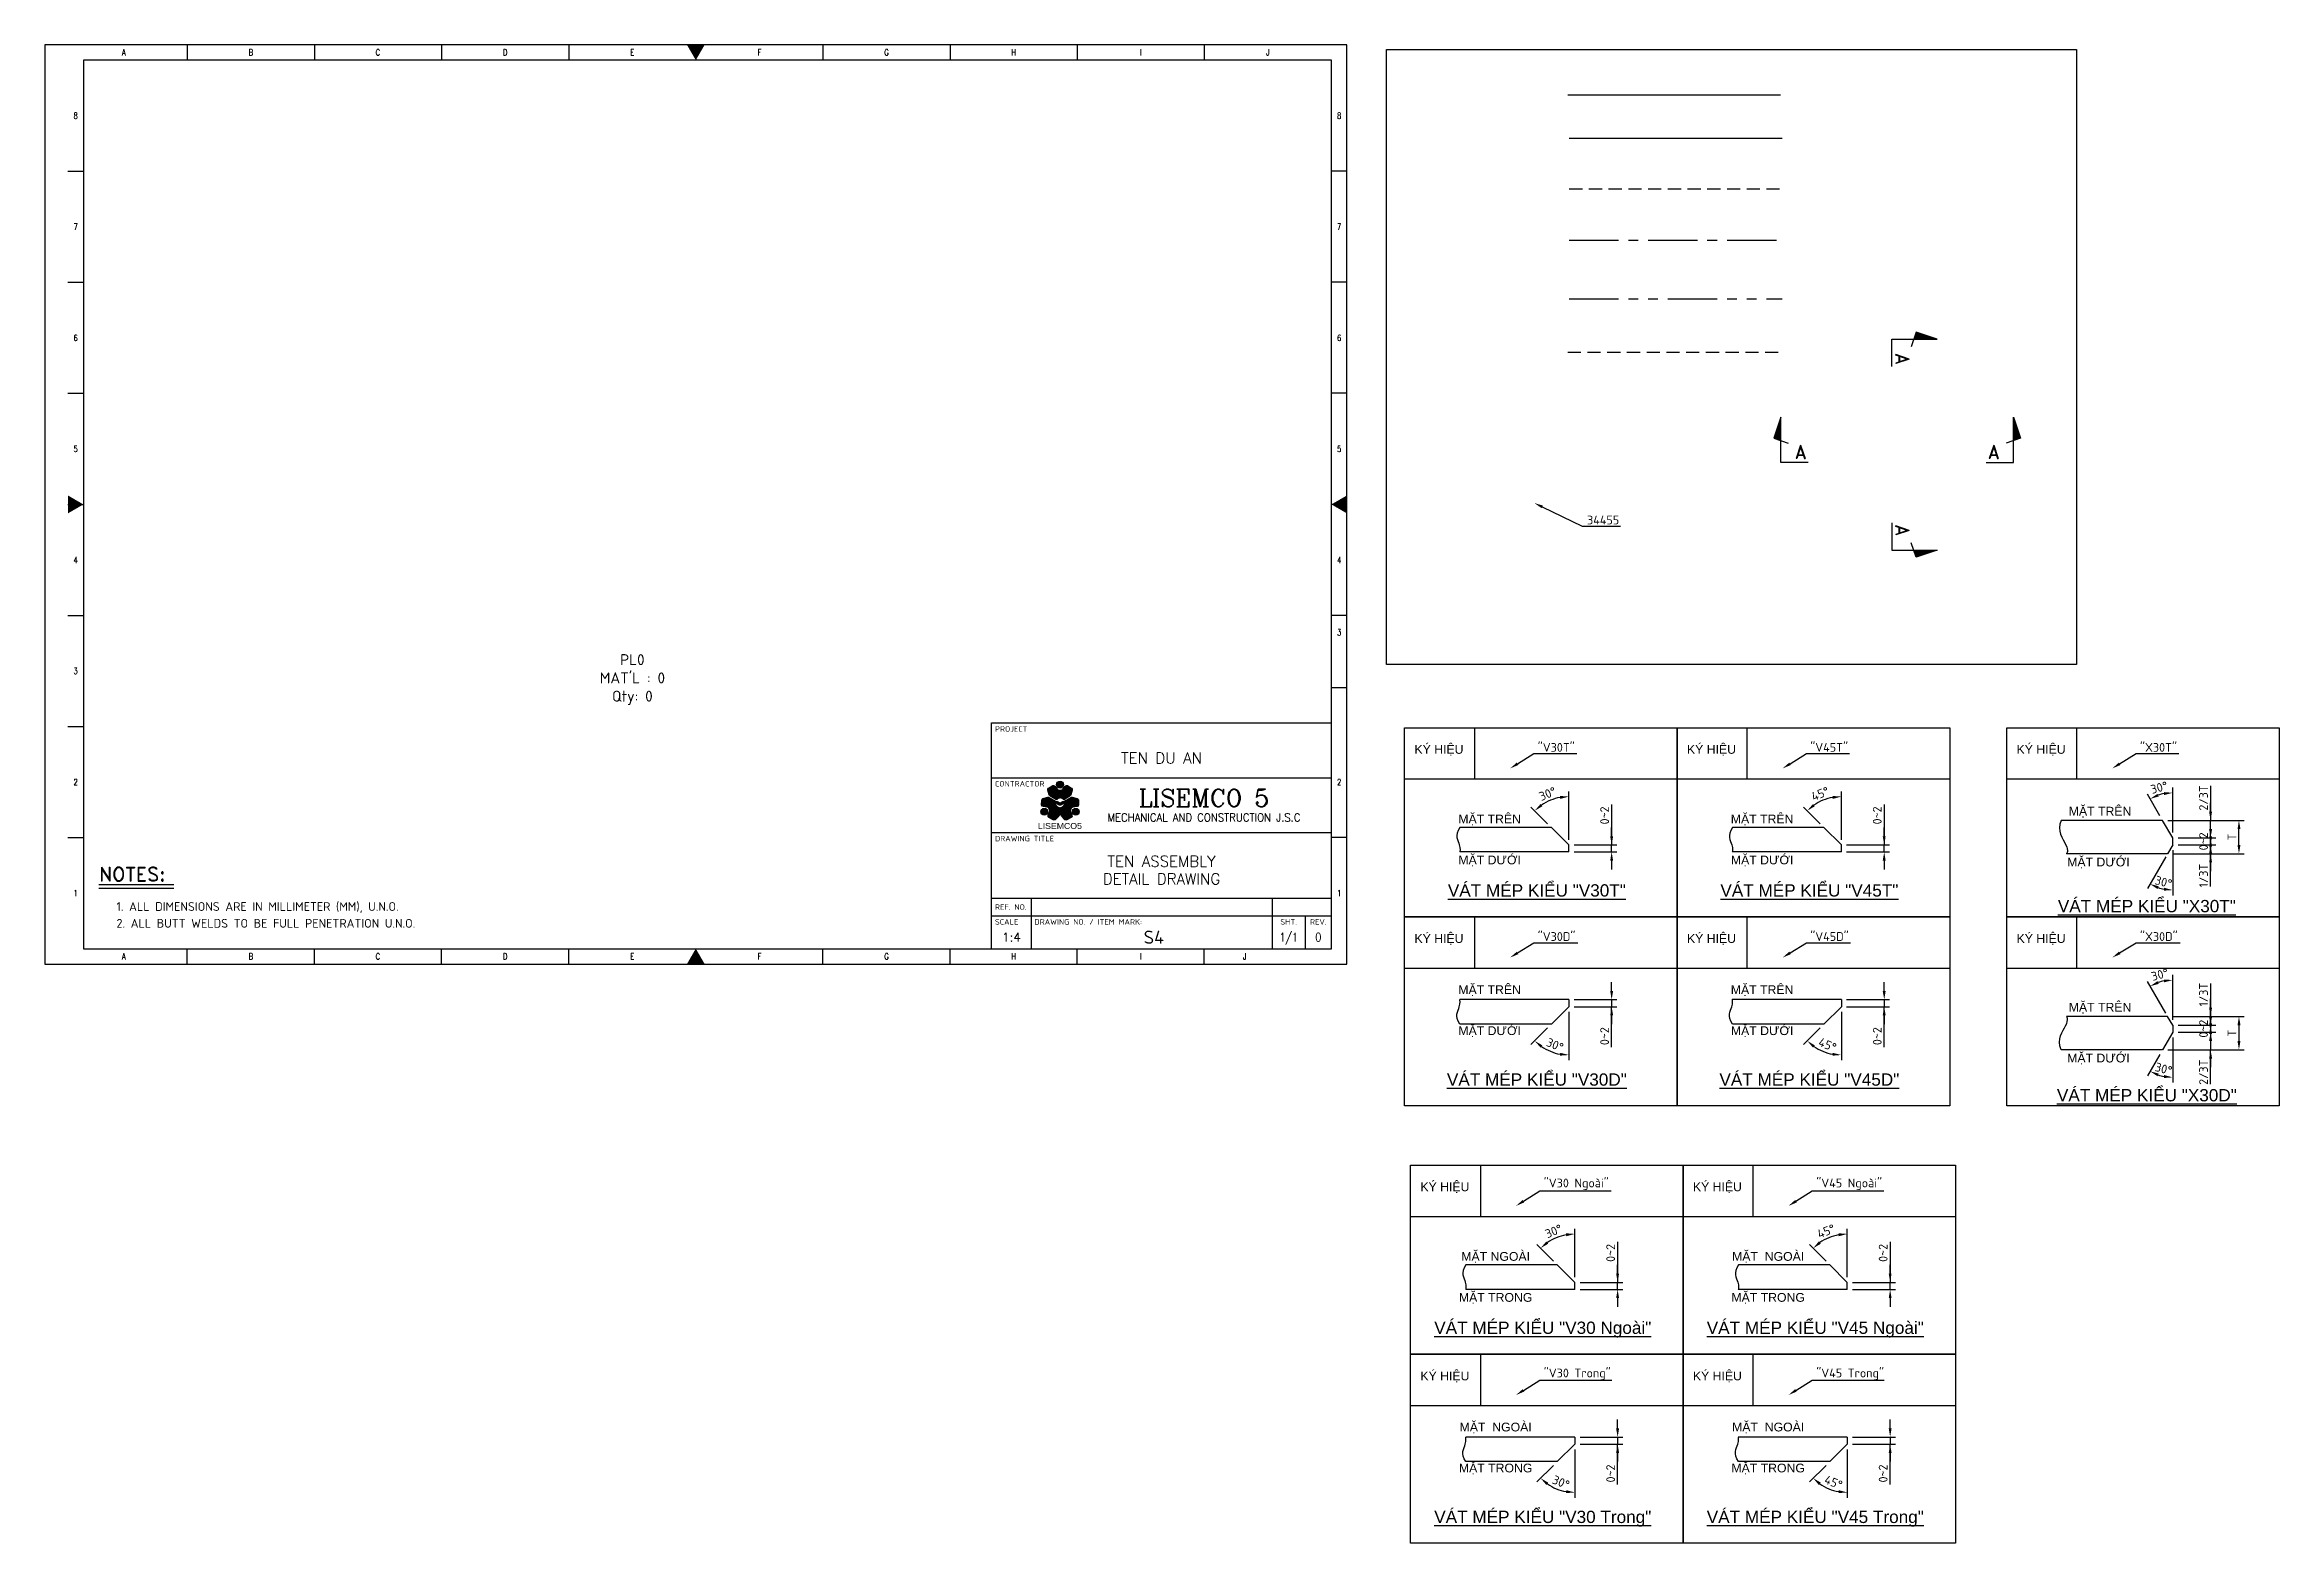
# Model space of a CAD drawing. Header units: millimetres. Extents: x 0 to 2039, y -529 to 839.
import ezdxf
from ezdxf import colors
from ezdxf.entities.mleader import LeaderData, LeaderLine
from ezdxf.enums import TextEntityAlignment as Align
from ezdxf.math import Vec2, Vec3

# ---------------------------------------------------------------- set-up
doc = ezdxf.new("R2010")
doc.units = ezdxf.units.MM
doc.header["$LTSCALE"] = 24
for name, pattern in [('CENTER', [2, 1.25, -0.25, 0.25, -0.25]), ('HIDDEN', [0.375, 0.25, -0.125]), ('PHANTOM', [2.5, 1.25, -0.25, 0.25, -0.25, 0.25, -0.25])]:
    doc.linetypes.add(name, pattern=pattern)
for name, color, linetype in [('1', 1, 'CENTER'), ('2', 2, 'HIDDEN'), ('3', 3, 'Continuous'), ('4', 4, 'Continuous'), ('6', 5, 'PHANTOM'), ('9', 9, 'Continuous'), ('M-Joint', 4, 'HIDDEN')]:
    doc.layers.add(name, color=color, linetype=linetype)
doc.styles.add('Arial Narrow', font='ARIALN.TTF')
doc.styles.add('ISOCP', font='isocpeur.ttf')
doc.styles.add('romanc', font='romanc.shx')
doc.styles.add('romand', font='romand.shx')
doc.styles.add('romans', font='romans.shx', dxfattribs={"width": 0.8})
doc.styles.add('VM', font='arial.ttf')

# ---------------------------------------------------------------- blocks, each defined once
blk = doc.blocks.new('A$C0BBF6388')
at = {"layer": '3'}
blk.add_line((0, 0), (21.38, 0), dxfattribs=at)
at = {"layer": '4'}
blk.add_line((0, -1), (21.38, -1), dxfattribs=at)
at = {"layer": '2', "color": 2, "insert": (5, -5), "char_height": 2.5, "attachment_point": 1, "style": 'ISOCP'}
blk.add_mtext('\\pxsm1.15;1. ALL DIMENSIONS ARE IN MILLIMETER (MM), U.N.O.\\P2. ALL BUTT WELDS TO BE FULL PENETRATION U.N.O.', dxfattribs=at)
at = {"layer": '3', "style": 'romand'}
blk.add_text('NOTES:', height=4, dxfattribs=at).set_placement((0, 3), align=Align.MIDDLE_LEFT)
blk = doc.blocks.new('L5MC Logo')
at = {"layer": '3'}
h = blk.add_hatch(color=5, dxfattribs=at)
h.dxf.hatch_style = 1
h.paths.add_polyline_path([(-13.6, 5), (-33.3, 16.3, 0.198912), (-37.1, 16.8), (-52, 12.8, 0.329462), (-55.7, 8.2), (-56.3, -6.8, 0.392601), (-51.8, -11.9), (-38.7, -13.4, -0.238604), (-35, -15.8), (-31.2, -22.4, -0.238604), (-31, -26.9), (-36.2, -38.9, 0.392601), (-34, -45.3), (-20.8, -52.3, 0.329462), (-14.9, -51.5), (-4, -40.5, 0.198912), (-2.5, -37), (-2.5, -14.3, -0.467113)])
h = blk.add_hatch(color=5, dxfattribs=at)
h.dxf.hatch_style = 1
h.paths.add_polyline_path([(11.1, 9.3), (30.8, 20.7, 0.198912), (33.1, 23.7), (37.1, 38.6, 0.329462), (34.9, 44.2), (22.3, 52.1, 0.392601), (15.6, 50.8), (7.8, 40.2, -0.238604), (3.8, 38.2), (-3.8, 38.2, -0.238604), (-7.8, 40.2), (-15.6, 50.8, 0.392601), (-22.3, 52.1), (-34.9, 44.2, 0.329462), (-37.1, 38.6), (-33.1, 23.7, 0.198912), (-30.8, 20.7), (-11.1, 9.3, -0.467113)])
h = blk.add_hatch(color=1, dxfattribs=at)
h.dxf.hatch_style = 1
h.paths.add_polyline_path([(4.8, -5.2), (10.3, -1.1, 1), (7.3, 2.9), (3, -0.3, -0.334595), (-3, -0.3), (-7.3, 2.9, 1), (-10.3, -1.1), (-4.8, -5.2, 0.334595)])
h = blk.add_hatch(color=1, dxfattribs=at)
h.dxf.hatch_style = 1
h.paths.add_polyline_path([(10.5, 55.3, 1), (-10.5, 55.3, 1)])
h = blk.add_hatch(color=5, dxfattribs=at)
h.dxf.hatch_style = 1
h.paths.add_polyline_path([(2.5, -14.3), (2.5, -37, 0.198912), (4, -40.5), (14.9, -51.5, 0.329462), (20.8, -52.3), (34, -45.3, 0.392601), (36.2, -38.9), (31, -26.9, -0.238604), (31.2, -22.4), (35, -15.8, -0.238604), (38.7, -13.4), (51.8, -11.9, 0.392601), (56.3, -6.8), (55.7, 8.2, 0.329462), (52, 12.8), (37.1, 16.8, 0.198912), (33.3, 16.3), (13.6, 5, -0.467113)])
h = blk.add_hatch(color=1, dxfattribs=at)
h.dxf.hatch_style = 1
h.paths.add_polyline_path([(-37.3, -27.6, 1), (-58.3, -27.6, 1)])
h = blk.add_hatch(color=1, dxfattribs=at)
h.dxf.hatch_style = 1
h.paths.add_polyline_path([(37.3, -27.6, 1), (58.3, -27.6, 1)])
at = {"layer": '3', "color": 5}
for points in [[(-31.2, -22.4), (-35, -15.8, 0.238604), (-38.7, -13.4), (-51.8, -11.9, -0.392601), (-56.3, -6.8), (-55.7, 8.2, -0.329462), (-52, 12.8), (-37.1, 16.8, -0.198912), (-33.3, 16.3), (-13.6, 5, 0.467113), (-2.5, -14.3), (-2.5, -37, -0.198912), (-4, -40.5), (-14.9, -51.5, -0.329462), (-20.8, -52.3), (-34, -45.3, -0.392601), (-36.2, -38.9), (-31, -26.9, 0.238604)], [(-3.8, 38.2), (3.8, 38.2, 0.238604), (7.8, 40.2), (15.6, 50.8, -0.392601), (22.3, 52.1), (34.9, 44.2, -0.329462), (37.1, 38.6), (33.1, 23.7, -0.198912), (30.8, 20.7), (11.1, 9.3, 0.467113), (-11.1, 9.3), (-30.8, 20.7, -0.198912), (-33.1, 23.7), (-37.1, 38.6, -0.329462), (-34.9, 44.2), (-22.3, 52.1, -0.392601), (-15.6, 50.8), (-7.8, 40.2, 0.238604)], [(35, -15.8), (31.2, -22.4, 0.238604), (31, -26.9), (36.2, -38.9, -0.392601), (34, -45.3), (20.8, -52.3, -0.329462), (14.9, -51.5), (4, -40.5, -0.198912), (2.5, -37), (2.5, -14.3, 0.467113), (13.6, 5), (33.3, 16.3, -0.198912), (37.1, 16.8), (52, 12.8, -0.329462), (55.7, 8.2), (56.3, -6.8, -0.392601), (51.8, -11.9), (38.7, -13.4, 0.238604)]]:
    blk.add_lwpolyline(points, format="xyb", close=True, dxfattribs=at)
at = {"layer": '3', "color": 1}
blk.add_lwpolyline([(-3, -0.3), (-7.3, 2.9, 1), (-10.3, -1.1), (-4.8, -5.2, 0.334595), (4.8, -5.2), (10.3, -1.1, 1), (7.3, 2.9), (3, -0.3, -0.334595)], format="xyb", close=True, dxfattribs=at)
for centre in [(0, 55.3), (-47.8, -27.6), (47.8, -27.6)]:
    blk.add_circle(centre, 10.5, dxfattribs=at)
at = {"layer": '1', "style": 'Arial Narrow', "width": 1.295911}
blk.add_text('LISEMCO5', height=17.86, dxfattribs=at).set_placement((-67.5, -79.6), (66.5, -79.6), align=Align.FIT)
blk = doc.blocks.new('KHUNG TEN')
at = {"layer": '3'}
blk.add_lwpolyline([(-816, 10), (-10, 10), (-10, 584), (-816, 584)], close=True, dxfattribs=at)
at = {"layer": '4'}
for p, q in [((-748.9, 594), (-748.9, 584)), ((-666.8, 594), (-666.8, 584)), ((-584.7, 594), (-584.7, 584)), ((-502.6, 594), (-502.6, 584)), ((-420.5, 594), (-420.5, 584)), ((-338.4, 594), (-338.4, 584)), ((-256.3, 594), (-256.3, 584)), ((-174.2, 594), (-174.2, 584)), ((-92.1, 594), (-92.1, 584)), ((-826, 512.2), (-816, 512.2)), ((0, 512.2), (-10, 512.2)), ((-826, 440.5), (-816, 440.5)), ((0, 440.5), (-10, 440.5)), ((-826, 368.8), (-816, 368.8)), ((0, 368.8), (-10, 368.8)), ((-826, 297), (-816, 297)), ((0, 297), (-10, 297)), ((-826, 225.2), (-816, 225.2)), ((0, 225.2), (-10, 225.2)), ((0, 178.5), (-10, 178.5)), ((-826, 153.5), (-816, 153.5)), ((-826, 81.8), (-816, 81.8)), ((0, 81.8), (-10, 81.8)), ((-748.9, 0), (-748.9, 10)), ((-666.8, 0), (-666.8, 10)), ((-584.7, 0), (-584.7, 10)), ((-502.6, 0), (-502.6, 10)), ((-420.5, 0), (-420.5, 10)), ((-338.4, 0), (-338.4, 10)), ((-256.3, 0), (-256.3, 10)), ((-174.2, 0), (-174.2, 10)), ((-92.1, 0), (-92.1, 10))]:
    blk.add_line(p, q, dxfattribs=at)
blk.add_lwpolyline([(-841, 0), (0, 0), (0, 594), (-841, 594)], close=True, dxfattribs=at)
for points in [[(-420.5, 584), (-414.7, 594), (-420.5, 584), (-426.3, 594)], [(-816, 297), (-826, 291.2), (-816, 297), (-826, 302.8)], [(-10, 297), (0, 291.2), (-10, 297), (0, 302.8)], [(-420.5, 10), (-414.7, 0), (-420.5, 10), (-426.3, 0)]]:
    blk.add_solid(points, dxfattribs=at)
at = {"layer": '2', "style": 'romanc', "width": 0.8}
for s, p in [('A', (-789.9, 589)), ('B', (-707.8, 589)), ('C', (-625.8, 589)), ('D', (-543.6, 589)), ('E', (-461.5, 589)), ('F', (-379.4, 589)), ('G', (-297.3, 589)), ('H', (-215.2, 589)), ('I', (-133.1, 589)), ('J', (-51, 589)), ('8', (-821, 548.1)), ('8', (-5, 548.1)), ('7', (-821, 476.4)), ('7', (-5, 476.4)), ('6', (-821, 404.6)), ('6', (-5, 404.6)), ('5', (-821, 332.9)), ('5', (-5, 332.9)), ('4', (-821, 261.1)), ('4', (-5, 261.1)), ('3', (-5, 214.4)), ('3', (-821, 189.4)), ('2', (-821, 117.6)), ('2', (-5, 117.6)), ('1', (-821, 45.9)), ('1', (-5, 45.9)), ('A', (-789.9, 5)), ('B', (-707.8, 5)), ('C', (-625.8, 5)), ('D', (-543.6, 5)), ('E', (-461.5, 5)), ('F', (-379.4, 5)), ('G', (-297.3, 5)), ('H', (-215.2, 5)), ('I', (-133.1, 5)), ('J', (-66, 5))]:
    blk.add_text(s, height=4, dxfattribs=at).set_placement(p, align=Align.MIDDLE_CENTER)

msp = doc.modelspace()

# ---------------------------------------------------------------- hatches: boundary and pattern name
at = {"layer": '9'}
for points in [[(1705.1, 570.3), (1726.4, 570.3), (1707.2, 576.7)], [(1583.9, 477.8), (1583.9, 499.1), (1577.5, 479.9)], [(1796.2, 477.8), (1796.2, 499.1), (1802.6, 479.9)], [(1705.1, 377.7), (1726.4, 377.7), (1707.2, 371.3)]]:
    msp.add_hatch(color=256, dxfattribs=at).paths.add_polyline_path(points)

# ---------------------------------------------------------------- linework, layer by layer
msp.add_line((1389.5, 793.3), (1583.7, 793.3))
msp.add_lwpolyline([(1224, 834.6), (1853.5, 834.6), (1853.5, 273.5), (1224, 273.5)], close=True)
at = {"layer": '1', "ltscale": 1.5}
msp.add_line((1390.8, 660.7), (1585.1, 660.7), dxfattribs=at)
at = {"layer": '2', "ltscale": 2}
msp.add_line((1390.8, 707.4), (1585.1, 707.4), dxfattribs=at)
at = {"layer": '3'}
for p, q in [((1390.8, 753.9), (1585.1, 753.9)), ((863.9, 14.1), (863.9, 220.1)), ((863.9, 220.1), (1173.9, 220.1)), ((1304.3, 215.8), (1304.3, 169)), ((1553, 215.8), (1553, 169)), ((1853.7, 215.8), (1853.7, 169)), ((1240.6, 169), (1489.3, 169)), ((1489.3, 169), (1737.9, 169)), ((1790, 169), (2038.6, 169)), ((1374.5, 124.8), (1291, 124.8)), ((1374.5, 124.8), (1390.5, 108.8)), ((1623.1, 124.8), (1539.7, 124.8)), ((1623.1, 124.8), (1639.1, 108.8)), ((1932.1, 131.2), (1839.7, 131.2)), ((1941.4, 115.2), (1932.1, 131.2)), ((1390.5, 102.4), (1390.5, 108.8)), ((1639.1, 102.4), (1639.1, 108.8)), ((1941.4, 108.8), (1936.7, 100.8)), ((1941.4, 108.8), (1941.4, 115.2)), ((1936.7, 100.8), (1844.4, 100.8)), ((1304.3, 43.2), (1304.3, -3.6)), ((1553, 43.2), (1553, -3.6)), ((1853.7, 43.2), (1853.7, -3.6)), ((1240.6, -3.6), (1489.3, -3.6)), ((1489.3, -3.6), (1737.9, -3.6)), ((1790, -3.6), (2038.6, -3.6)), ((1374.5, -54.8), (1390.5, -38.8)), ((1390.5, -32.4), (1390.5, -38.8)), ((1623.1, -54.8), (1639.1, -38.8)), ((1639.1, -32.4), (1639.1, -38.8)), ((1374.5, -54.8), (1291, -54.8)), ((1623.1, -54.8), (1539.7, -54.8)), ((1936.7, -47.7), (1844.4, -47.7)), ((1941.4, -55.7), (1936.7, -47.7)), ((1941.4, -55.7), (1941.4, -62.1)), ((1932.1, -78.1), (1839.7, -78.1)), ((1941.4, -62.1), (1932.1, -78.1)), ((1309.8, -183.3), (1309.8, -230.2)), ((1558.4, -183.3), (1558.4, -230.2)), ((1246.1, -230.2), (1494.7, -230.2)), ((1494.7, -230.2), (1743.3, -230.2)), ((1379.9, -274.4), (1296.5, -274.4)), ((1379.9, -274.4), (1395.9, -290.4)), ((1628.5, -274.4), (1545.1, -274.4)), ((1628.5, -274.4), (1644.5, -290.4)), ((1395.9, -296.8), (1395.9, -290.4)), ((1644.5, -296.8), (1644.5, -290.4)), ((1309.8, -355.9), (1309.8, -402.8)), ((1558.4, -355.9), (1558.4, -402.8)), ((1246.1, -402.8), (1494.7, -402.8)), ((1494.7, -402.8), (1743.3, -402.8)), ((1379.9, -454), (1395.9, -438)), ((1395.9, -431.6), (1395.9, -438)), ((1628.5, -454), (1644.5, -438)), ((1644.5, -431.6), (1644.5, -438)), ((1379.9, -454), (1296.5, -454)), ((1628.5, -454), (1545.1, -454))]:
    msp.add_line(p, q, dxfattribs=at)
for points in [[(1240.6, 215.8), (1489.3, 215.8), (1489.3, 43.2), (1240.6, 43.2)], [(1489.3, 215.8), (1737.9, 215.8), (1737.9, 43.2), (1489.3, 43.2)], [(1790, 215.8), (2038.6, 215.8), (2038.6, 43.2), (1790, 43.2)], [(1240.6, 43.2), (1489.3, 43.2), (1489.3, -129.4), (1240.6, -129.4)], [(1489.3, 43.2), (1737.9, 43.2), (1737.9, -129.4), (1489.3, -129.4)], [(1790, 43.2), (2038.6, 43.2), (2038.6, -129.4), (1790, -129.4)], [(1246.1, -183.3), (1494.7, -183.3), (1494.7, -355.9), (1246.1, -355.9)], [(1494.7, -183.3), (1743.3, -183.3), (1743.3, -355.9), (1494.7, -355.9)], [(1246.1, -355.9), (1494.7, -355.9), (1494.7, -528.5), (1246.1, -528.5)], [(1494.7, -355.9), (1743.3, -355.9), (1743.3, -528.5), (1494.7, -528.5)]]:
    msp.add_lwpolyline(points, close=True, dxfattribs=at)
for points in [[(1390.5, 102.4), (1291, 102.4)], [(1639.1, 102.4), (1539.6, 102.4)], [(1390.5, -32.4), (1291, -32.4)], [(1639.1, -32.4), (1539.6, -32.4)], [(1395.9, -296.8), (1296.4, -296.8)], [(1644.5, -296.8), (1545, -296.8)], [(1395.9, -431.6), (1296.4, -431.6)], [(1644.5, -431.6), (1545, -431.6)]]:
    msp.add_lwpolyline(points, dxfattribs=at)
for points in [[(1291, 124.8), (1286, 117.3), (1292.6, 108.1), (1291, 102.4), (1291, 102.4)], [(1539.7, 124.8), (1534.7, 117.3), (1541.2, 108.1), (1539.6, 102.4), (1539.6, 102.4)], [(1291, -54.8), (1286, -47.3), (1292.6, -38.2), (1291, -32.4), (1291, -32.4)], [(1539.7, -54.8), (1534.7, -47.3), (1541.2, -38.2), (1539.6, -32.4), (1539.6, -32.4)], [(1296.5, -274.4), (1291.5, -281.8), (1298, -291), (1296.4, -296.8), (1296.4, -296.8)], [(1545.1, -274.4), (1540.1, -281.8), (1546.7, -291), (1545, -296.8), (1545, -296.8)], [(1296.5, -454), (1291.5, -446.5), (1298, -437.3), (1296.4, -431.6), (1296.4, -431.6)], [(1545.1, -454), (1540.1, -446.5), (1546.7, -437.3), (1545, -431.6), (1545, -431.6)]]:
    msp.add_open_spline(points, degree=3, dxfattribs=at)
for points in [[(1839.7, 131.2), (1835.1, 121.6), (1848.9, 104.8), (1844.4, 100.8), (1844.4, 100.8)], [(1839.7, -78.1), (1835.1, -68.5), (1848.9, -51.7), (1844.4, -47.7), (1844.4, -47.7)]]:
    msp.add_open_spline(points, degree=3, knots=[0.215679, 0.215679, 0.215679, 0.215679, 1, 2, 2, 2, 2], dxfattribs=at)
at = {"layer": '4'}
for p, q in [((863.9, 170.1), (1173.9, 170.1)), ((1371.1, 128.2), (1355.9, 143.4)), ((1390.5, 113.6), (1390.5, 157.7)), ((1429.5, 145.7), (1429.5, 108.8)), ((1619.7, 128.2), (1604.5, 143.4)), ((1639.1, 113.6), (1639.1, 157.7)), ((1678.2, 145.7), (1678.2, 108.8)), ((1929.7, 135.4), (1918.4, 155.1)), ((1941.4, 120), (1941.4, 161.2)), ((1975.9, 162.7), (1975.9, 131.2)), ((1975.9, 139.2), (1975.9, 147.2)), ((1429.5, 116.8), (1429.5, 124.8)), ((1678.2, 116.8), (1678.2, 124.8)), ((1936.9, 131.2), (1980.7, 131.2)), ((1936.9, 131.2), (2006.6, 131.2)), ((1975.9, 123.2), (1975.9, 131.2)), ((1975.9, 115.2), (1975.9, 131.2)), ((1975.9, 115.2), (1975.9, 131.2)), ((1975.9, 116.8), (1975.9, 124.8)), ((2001.8, 108.8), (2001.8, 123.2)), ((863.9, 120.1), (1173.9, 120.1)), ((1395.3, 108.8), (1434.3, 108.8)), ((1395.3, 102.4), (1434.3, 102.4)), ((1429.5, 102.4), (1429.5, 108.8)), ((1429.5, 102.4), (1429.5, 108.8)), ((1643.9, 108.8), (1683, 108.8)), ((1643.9, 102.4), (1683, 102.4)), ((1678.2, 102.4), (1678.2, 108.8)), ((1678.2, 102.4), (1678.2, 108.8)), ((1941.4, 104), (1941.4, 62.8)), ((1946.2, 115.2), (1980.7, 115.2)), ((1946.2, 115.2), (1980.7, 115.2)), ((1946.2, 108.8), (1980.7, 108.8)), ((1946.2, 108.8), (1980.7, 108.8)), ((1975.9, 108.8), (1975.9, 115.2)), ((1975.9, 100.8), (1975.9, 108.8)), ((1975.9, 100.8), (1975.9, 108.8)), ((1975.9, 107.2), (1975.9, 99.2)), ((1429.5, 94.4), (1429.5, 86.4)), ((1678.2, 94.4), (1678.2, 86.4)), ((1935, 97.8), (1918.4, 69)), ((1941.5, 100.8), (1980.7, 100.8)), ((1941.5, 100.8), (2006.6, 100.8)), ((1975.9, 70.8), (1975.9, 100.8)), ((1975.9, 100.8), (1975.9, 92.8)), ((1975.9, 92.8), (1975.9, 84.8)), ((863.9, 60.1), (1173.9, 60.1)), ((863.9, 44.1), (1173.9, 44.1)), ((899.9, 60.1), (899.9, 14.1)), ((1119.9, 60.1), (1119.9, 14.1)), ((1149.9, 44.1), (1149.9, 14.1)), ((1429.5, -24.4), (1429.5, -16.4)), ((1678.2, -24.4), (1678.2, -16.4)), ((1935, -44.7), (1918.4, -15.9)), ((1941.4, -50.9), (1941.4, -9.7)), ((1975.9, -17.7), (1975.9, -47.7)), ((1395.3, -32.4), (1434.3, -32.4)), ((1395.3, -38.8), (1434.3, -38.8)), ((1429.5, -32.4), (1429.5, -38.8)), ((1429.5, -32.4), (1429.5, -38.8)), ((1429.5, -75.7), (1429.5, -38.8)), ((1643.9, -32.4), (1683, -32.4)), ((1643.9, -38.8), (1683, -38.8)), ((1678.2, -32.4), (1678.2, -38.8)), ((1678.2, -32.4), (1678.2, -38.8)), ((1678.2, -75.7), (1678.2, -38.8)), ((1975.9, -39.7), (1975.9, -31.7)), ((1975.9, -47.7), (1975.9, -39.7)), ((1371.1, -58.2), (1355.9, -73.4)), ((1390.5, -43.6), (1390.5, -87.7)), ((1429.5, -46.8), (1429.5, -54.8)), ((1619.7, -58.2), (1604.5, -73.4)), ((1639.1, -43.6), (1639.1, -87.7)), ((1678.2, -46.8), (1678.2, -54.8)), ((1941.5, -47.7), (1980.7, -47.7)), ((1941.5, -47.7), (2006.6, -47.7)), ((1946.2, -55.7), (1980.7, -55.7)), ((1946.2, -55.7), (1980.7, -55.7)), ((1975.9, -54.1), (1975.9, -46.1)), ((1975.9, -47.7), (1975.9, -55.7)), ((1975.9, -47.7), (1975.9, -55.7)), ((1975.9, -55.7), (1975.9, -62.1)), ((2001.8, -55.7), (2001.8, -70.1)), ((1936.9, -78.1), (1980.7, -78.1)), ((1936.9, -78.1), (2006.6, -78.1)), ((1941.4, -66.9), (1941.4, -108.1)), ((1946.2, -62.1), (1980.7, -62.1)), ((1946.2, -62.1), (1980.7, -62.1)), ((1975.9, -62.1), (1975.9, -78.1)), ((1975.9, -62.1), (1975.9, -78.1)), ((1975.9, -63.7), (1975.9, -71.7)), ((1975.9, -70.1), (1975.9, -78.1)), ((1975.9, -109.6), (1975.9, -78.1)), ((1929.7, -82.3), (1918.4, -102)), ((1975.9, -86.1), (1975.9, -94.1)), ((1395.9, -285.6), (1395.9, -241.4)), ((1644.5, -285.6), (1644.5, -241.4)), ((1376.5, -271), (1361.3, -255.8)), ((1435, -253.5), (1435, -290.4)), ((1625.1, -271), (1610, -255.8)), ((1683.6, -253.5), (1683.6, -290.4)), ((1435, -282.4), (1435, -274.4)), ((1683.6, -282.4), (1683.6, -274.4)), ((1400.7, -290.4), (1439.8, -290.4)), ((1400.7, -296.8), (1439.8, -296.8)), ((1435, -296.8), (1435, -290.4)), ((1435, -296.8), (1435, -290.4)), ((1435, -304.8), (1435, -312.8)), ((1649.3, -290.4), (1688.4, -290.4)), ((1649.3, -296.8), (1688.4, -296.8)), ((1683.6, -296.8), (1683.6, -290.4)), ((1683.6, -296.8), (1683.6, -290.4)), ((1683.6, -304.8), (1683.6, -312.8)), ((1435, -423.6), (1435, -415.6)), ((1683.6, -423.6), (1683.6, -415.6)), ((1395.9, -442.8), (1395.9, -486.9)), ((1400.7, -431.6), (1439.8, -431.6)), ((1400.7, -438), (1439.8, -438)), ((1435, -431.6), (1435, -438)), ((1435, -431.6), (1435, -438)), ((1435, -474.8), (1435, -438)), ((1435, -446), (1435, -454)), ((1644.5, -442.8), (1644.5, -486.9)), ((1649.3, -431.6), (1688.4, -431.6)), ((1649.3, -438), (1688.4, -438)), ((1683.6, -431.6), (1683.6, -438)), ((1683.6, -431.6), (1683.6, -438)), ((1683.6, -474.8), (1683.6, -438)), ((1683.6, -446), (1683.6, -454)), ((1376.5, -457.4), (1361.3, -472.5)), ((1625.1, -457.4), (1610, -472.5))]:
    msp.add_line(p, q, dxfattribs=at)
for centre, radius, start, end in [((1390.5, 108.8), 44.1, 100.4077, 124.5923), ((1639.1, 108.8), 44.1, 100.4077, 124.5923), ((1941.4, 115.2), 41.2, 101.1433, 108.8567), ((1941.4, 108.8), 41.2, 251.1433, 258.8567), ((1941.4, -55.7), 41.2, 101.1433, 108.8567), ((1390.5, -38.8), 44.1, 235.4077, 259.5923), ((1639.1, -38.8), 44.1, 235.4077, 259.5923), ((1941.4, -62.1), 41.2, 251.1433, 258.8567), ((1395.9, -290.4), 44.1, 100.4077, 124.5923), ((1644.5, -290.4), 44.1, 100.4077, 124.5923), ((1395.9, -438), 44.1, 235.4077, 259.5923), ((1644.5, -438), 44.1, 235.4077, 259.5923)]:
    msp.add_arc(centre, radius, start, end, dxfattribs=at)
for points in [[(1366.3, 144.1), (1364.6, 146.1), (1359.3, 140)], [(1382.4, 153.5), (1382.6, 150.8), (1390.5, 152.9)], [(1614.9, 144.1), (1613.2, 146.1), (1607.9, 140)], [(1631, 153.5), (1631.2, 150.8), (1639.1, 152.9)], [(1928.6, 153), (1927.5, 155.4), (1920.8, 150.9)], [(1933.3, 157), (1933.5, 154.3), (1941.4, 156.4)], [(1974.6, 139.2), (1977.3, 139.2), (1975.9, 131.2)], [(1974.6, 123.2), (1977.3, 123.2), (1975.9, 115.2)], [(2000.5, 123.2), (2003.2, 123.2), (2001.8, 131.2)], [(1428.2, 116.8), (1430.9, 116.8), (1429.5, 108.8)], [(1428.2, 94.4), (1430.9, 94.4), (1429.5, 102.4)], [(1676.8, 116.8), (1679.5, 116.8), (1678.2, 108.8)], [(1676.8, 94.4), (1679.5, 94.4), (1678.2, 102.4)], [(1974.6, 116.8), (1977.3, 116.8), (1975.9, 108.8)], [(1974.6, 107.2), (1977.3, 107.2), (1975.9, 115.2)], [(1974.6, 100.8), (1977.3, 100.8), (1975.9, 108.8)], [(2000.5, 108.8), (2003.2, 108.8), (2001.8, 100.8)], [(1974.6, 92.8), (1977.3, 92.8), (1975.9, 100.8)], [(1928.6, 71.1), (1927.5, 68.6), (1920.8, 73.1)], [(1933.3, 67.1), (1933.5, 69.7), (1941.4, 67.6)], [(1928.6, -18), (1927.5, -15.5), (1920.8, -20.1)], [(1933.3, -14), (1933.5, -16.6), (1941.4, -14.5)], [(1428.2, -24.4), (1430.9, -24.4), (1429.5, -32.4)], [(1428.2, -46.8), (1430.9, -46.8), (1429.5, -38.8)], [(1676.8, -24.4), (1679.5, -24.4), (1678.2, -32.4)], [(1676.8, -46.8), (1679.5, -46.8), (1678.2, -38.8)], [(1974.6, -39.7), (1977.3, -39.7), (1975.9, -47.7)], [(1974.6, -47.7), (1977.3, -47.7), (1975.9, -55.7)], [(1974.6, -54.1), (1977.3, -54.1), (1975.9, -62.1)], [(1974.6, -63.7), (1977.3, -63.7), (1975.9, -55.7)], [(2000.5, -55.7), (2003.2, -55.7), (2001.8, -47.7)], [(1366.3, -74.1), (1364.6, -76.1), (1359.3, -70)], [(1382.4, -83.5), (1382.6, -80.9), (1390.5, -82.9)], [(1614.9, -74.1), (1613.2, -76.1), (1607.9, -70)], [(1631, -83.5), (1631.2, -80.9), (1639.1, -82.9)], [(1974.6, -70.1), (1977.3, -70.1), (1975.9, -62.1)], [(1974.6, -86.1), (1977.3, -86.1), (1975.9, -78.1)], [(2000.5, -70.1), (2003.2, -70.1), (2001.8, -78.1)], [(1928.6, -99.9), (1927.5, -102.3), (1920.8, -97.8)], [(1933.3, -103.9), (1933.5, -101.2), (1941.4, -103.3)], [(1371.7, -255.1), (1370, -253), (1364.7, -259.2)], [(1387.8, -245.6), (1388.1, -248.3), (1395.9, -246.2)], [(1620.4, -255.1), (1618.6, -253), (1613.4, -259.2)], [(1636.5, -245.6), (1636.7, -248.3), (1644.5, -246.2)], [(1433.6, -282.4), (1436.3, -282.4), (1435, -290.4)], [(1682.3, -282.4), (1684.9, -282.4), (1683.6, -290.4)], [(1433.6, -304.8), (1436.3, -304.8), (1435, -296.8)], [(1682.3, -304.8), (1684.9, -304.8), (1683.6, -296.8)], [(1433.6, -423.6), (1436.3, -423.6), (1435, -431.6)], [(1682.3, -423.6), (1684.9, -423.6), (1683.6, -431.6)], [(1433.6, -446), (1436.3, -446), (1435, -438)], [(1682.3, -446), (1684.9, -446), (1683.6, -438)], [(1371.7, -473.2), (1370, -475.3), (1364.7, -469.1)], [(1387.8, -482.7), (1388.1, -480), (1395.9, -482.1)], [(1620.4, -473.2), (1618.6, -475.3), (1613.4, -469.1)], [(1636.5, -482.7), (1636.7, -480), (1644.5, -482.1)]]:
    msp.add_solid(points, dxfattribs=at)
at = {"layer": '6', "ltscale": 1.5}
msp.add_line((1390.8, 607.2), (1585.1, 607.2), dxfattribs=at)
at = {"layer": '9'}
for points in [[(1685.2, 545.4), (1685.2, 570.3), (1726.4, 570.3), (1707.2, 576.7), (1702.8, 563.4)], [(1608.8, 457.9), (1583.9, 457.9), (1583.9, 499.1), (1577.5, 479.9), (1590.7, 475.5)], [(1771.3, 457.9), (1796.2, 457.9), (1796.2, 499.1), (1802.6, 479.9), (1789.3, 475.5)], [(1685.2, 402.6), (1685.2, 377.7), (1726.4, 377.7), (1707.2, 371.3), (1702.8, 384.6)]]:
    msp.add_lwpolyline(points, dxfattribs=at)
at = {"layer": 'M-Joint', "ltscale": 2}
msp.add_line((1389.5, 558.5), (1583.7, 558.5), dxfattribs=at)

# ---------------------------------------------------------------- block references
at = {"xscale": 0.3, "yscale": 0.3, "zscale": 0.3}
msp.add_blockref('L5MC Logo', (926.3, 147.3), dxfattribs=at)
at = {"layer": '1', "linetype": 'ByBlock', "xscale": 1.412604042806183, "yscale": 1.412604042806183, "zscale": 1.412604042806183}
msp.add_blockref('KHUNG TEN', (1188, 0), dxfattribs=at)
at = {"layer": '4', "xscale": 3.2, "yscale": 3.2, "zscale": 3.2}
msp.add_blockref('A$C0BBF6388', (49.5, 72.6), dxfattribs=at)

# ---------------------------------------------------------------- texts
at = {"layer": '2', "style": 'ISOCP'}
for s, p in [('PROJECT', (866.9, 217.1)), ('CONTRACTOR', (866.9, 167.1)), ('DRAWING TITLE', (866.9, 117.1)), ('SCALE', (866.9, 41.1)), ('DRAWING NO. / ITEM MARK:', (902.9, 41.1))]:
    msp.add_text(s, height=5, dxfattribs=at).set_placement(p, align=Align.TOP_LEFT)
at = {"layer": '2'}
for s, height, style, p in [('KÝ HIỆU', 8, 'VM', (1272, 196)), ('KÝ HIỆU', 8, 'VM', (1520.6, 196)), ('KÝ HIỆU', 8, 'VM', (1821.3, 196)), ('MẶT TRÊN', 8, 'VM', (1875.1, 139.6)), ('MẶT TRÊN', 8, 'VM', (1318.2, 132.5)), ('MẶT TRÊN', 8, 'VM', (1566.8, 132.5)), ('DETAIL DRAWING', 10, 'romanc', (1018.9, 77.8)), ('MẶT DƯỚI', 8, 'VM', (1318.2, 95.1)), ('MẶT DƯỚI', 8, 'VM', (1566.8, 95.1)), ('MẶT DƯỚI', 8, 'VM', (1873.6, 93.2)), ('%%UVÁT MÉP KIỂU "V30T"', 11.2, 'VM', (1361.3, 67.3)), ('%%UVÁT MÉP KIỂU "V45T"', 11.2, 'VM', (1609.9, 67.3)), ('%%UVÁT MÉP KIỂU "X30T"', 11.2, 'VM', (1917.8, 53)), ('S4', 12, 'ISOCP', (1011.9, 24.6)), ('KÝ HIỆU', 8, 'VM', (1272, 23.4)), ('KÝ HIỆU', 8, 'VM', (1520.6, 23.4)), ('KÝ HIỆU', 8, 'VM', (1821.3, 23.4)), ('MẶT TRÊN', 8, 'VM', (1318.2, -23.3)), ('MẶT TRÊN', 8, 'VM', (1566.8, -23.3)), ('MẶT TRÊN', 8, 'VM', (1875.1, -39.3)), ('MẶT DƯỚI', 8, 'VM', (1318.2, -60.7)), ('MẶT DƯỚI', 8, 'VM', (1566.8, -60.7)), ('MẶT DƯỚI', 8, 'VM', (1873.6, -85.7)), ('%%UVÁT MÉP KIỂU "V30D"', 11.2, 'VM', (1361.3, -105.3)), ('%%UVÁT MÉP KIỂU "V45D"', 11.2, 'VM', (1609.9, -105.3)), ('%%UVÁT MÉP KIỂU "X30D"', 11.2, 'VM', (1917.8, -119.6)), ('KÝ HIỆU', 8, 'VM', (1277.4, -203.2)), ('KÝ HIỆU', 8, 'VM', (1526, -203.2)), ('MẶT NGOÀI', 8, 'VM', (1323.7, -266.7)), ('MẶT  NGOÀI', 8, 'VM', (1572.3, -266.7)), ('MẶT TRONG', 8, 'VM', (1323.7, -304.1)), ('MẶT TRONG', 8, 'VM', (1572.3, -304.1)), ('%%UVÁT MÉP KIỂU "V30 Ngoài"', 11.2, 'VM', (1366.7, -331.8)), ('%%UVÁT MÉP KIỂU "V45 Ngoài"', 11.2, 'VM', (1615.3, -331.8)), ('KÝ HIỆU', 8, 'VM', (1277.4, -375.8)), ('KÝ HIỆU', 8, 'VM', (1526, -375.8)), ('MẶT  NGOÀI', 8, 'VM', (1323.7, -422.4)), ('MẶT  NGOÀI', 8, 'VM', (1572.3, -422.4)), ('MẶT TRONG', 8, 'VM', (1323.7, -459.8)), ('MẶT TRONG', 8, 'VM', (1572.3, -459.8)), ('%%UVÁT MÉP KIỂU "V30 Trong"', 11.2, 'VM', (1366.7, -504.4)), ('%%UVÁT MÉP KIỂU "V45 Trong"', 11.2, 'VM', (1615.3, -504.4))]:
    msp.add_text(s, height=height, dxfattribs=dict(at, style=style)).set_placement(p, align=Align.MIDDLE_CENTER)
at = {"layer": '2', "style": 'ISOCP'}
msp.add_text('REF. NO.', height=5, dxfattribs=at).set_placement((866.9, 52.1), align=Align.MIDDLE_LEFT)
for s, p in [('SHT.', (1134.9, 41.1)), ('REV.', (1161.9, 41.1))]:
    msp.add_text(s, height=5, dxfattribs=at).set_placement(p, align=Align.TOP_CENTER)
at = {"layer": '2', "insert": (433.9, 282.9), "char_height": 10, "attachment_point": 1, "style": 'ISOCP'}
msp.add_mtext_dynamic_manual_height_columns("\\A1;\\pxqc;{\\C2;PL0\\PMAT'L : 0\\PQty: 0}", width=204.445, gutter_width=50, heights=[0], dxfattribs=at)
at = {"layer": '2', "color": 1, "char_height": 10, "attachment_point": 1, "style": 'romanc'}
for s, heights, insert in [('\\pxqc;TEN DU AN', [33.9], (863.9, 193.1)), ('\\pxqc;TEN ASSEMBLY', [0], (863.9, 98.9))]:
    msp.add_mtext_dynamic_manual_height_columns(s, width=310, gutter_width=40, heights=heights, dxfattribs=dict(at, insert=insert))
at = {"layer": '3', "style": 'romanc'}
msp.add_text('LISEMCO 5', height=16, dxfattribs=at).set_placement((1057.6, 159.6), align=Align.TOP_CENTER)
at = {"layer": '3', "style": 'romanc', "width": 0.9}
msp.add_text('MECHANICAL AND CONSTRUCTION J.S.C', height=7.5, dxfattribs=at).set_placement((1057.6, 137.6), align=Align.TOP_CENTER)
at = {"layer": '3', "style": 'romanc'}
msp.add_text('1:4', height=8, dxfattribs=at).set_placement((881.9, 24.6), align=Align.MIDDLE_CENTER)
at = {"layer": '3', "style": 'romans', "width": 0.8}
for s, p in [('1/1', (1134.9, 24.6)), ('0', (1161.9, 24.6))]:
    msp.add_text(s, height=8, dxfattribs=at).set_placement(p, align=Align.MIDDLE_CENTER)
at = {"layer": '4', "color": 2, "char_height": 8, "attachment_point": 5, "style": 'ISOCP'}
for s, insert, rotation in [('\\A1;30°', (1929, 161.2), 15), ('\\A1;30°', (1371.1, 155.5), 22.5), ('\\A1;0~2', (1423.1, 135.7), 90), ('\\A1;45°', (1619.8, 155.5), 22.5), ('\\A1;0~2', (1671.8, 135.7), 90), ('\\A1;0~2', (1969.5, 112), 90), ('\\A1;T', (1995.4, 116), 90), ('\\A1;30°', (1933, 75), 345), ('\\A1;30°', (1929.6, -9.5), 15), ('\\A1;0~2', (1423.1, -65.7), 90), ('\\A1;0~2', (1671.8, -65.7), 90), ('\\A1;0~2', (1969.5, -58.9), 90), ('\\A1;T', (1995.4, -62.9), 90), ('\\A1;30°', (1377.8, -73.6), 337.5), ('\\A1;45°', (1626.4, -73.6), 337.5), ('\\A1;30°', (1933.1, -95.5), 345), ('\\A1;30°', (1376.6, -243.7), 22.5), ('\\A1;45°', (1625.2, -243.7), 22.5), ('\\A1;0~2', (1428.6, -263.5), 90), ('\\A1;0~2', (1677.2, -263.5), 90), ('\\A1;30°', (1383.3, -472.8), 337.5), ('\\A1;0~2', (1428.6, -464.8), 90), ('\\A1;45°', (1631.9, -472.8), 337.5), ('\\A1;0~2', (1677.2, -464.8), 90)]:
    msp.add_mtext(s, dxfattribs=dict(at, insert=insert, rotation=rotation))
at = {"layer": '4', "color": 3, "char_height": 8, "attachment_point": 5, "rotation": 90, "style": 'ISOCP'}
for s, insert in [('\\A1;2/3T', (1969.5, 151.7)), ('\\A1;1/3T', (1969.5, 80.9)), ('\\A1;1/3T', (1969.5, -27.8)), ('\\A1;2/3T', (1969.5, -98.6))]:
    msp.add_mtext(s, dxfattribs=dict(at, insert=insert))
at = {"layer": '9', "style": 'romand'}
for p in [(1688.8, 547), (1688.8, 390.7)]:
    msp.add_text('A', height=12, rotation=270, dxfattribs=at).set_placement(p, align=Align.RIGHT)
for p in [(1607.1, 461.5), (1783.2, 461.5)]:
    msp.add_text('A', height=12, dxfattribs=at).set_placement(p, align=Align.RIGHT)

# ---------------------------------------------------------------- leaders
at = {"layer": '4'}
ml = msp.add_multileader_mtext('Standard', dxfattribs=at)
ml.set_content('"V30T"', color=256, style='ISOCP')
ml.set_leader_properties()
ml.build(insert=Vec2(0, 0))
ml.multileader.update_dxf_attribs({"text_left_attachment_type": 5, "text_right_attachment_type": 5, "dogleg_length": 0.36, "arrow_head_size": 8})
ctx = ml.context
ctx.base_point, ctx.char_height, ctx.arrow_head_size, ctx.landing_gap_size, ctx.plane_origin = Vec3(1359.7, 192.2), 8, 8, 2.4, Vec3(1323.6, 247.5)
ctx.left_attachment, ctx.right_attachment = 5, 5
notes = []
notes.append((ctx, [(0, (1, 1, 0), (1358.6, 192.2), (1, 0), 1.15, [(0, [(1336.9, 178.6)], 0, [])])]))
ctx.mtext.insert, ctx.mtext.flow_direction = Vec3(1362.1, 201.8), 5
ml = msp.add_multileader_mtext('Standard', dxfattribs=at)
ml.set_content('"V45T"', color=256, style='ISOCP')
ml.set_leader_properties()
ml.build(insert=Vec2(0, 0))
ml.multileader.update_dxf_attribs({"text_left_attachment_type": 5, "text_right_attachment_type": 5, "dogleg_length": 0.36, "arrow_head_size": 8})
ctx = ml.context
ctx.base_point, ctx.char_height, ctx.arrow_head_size, ctx.landing_gap_size, ctx.plane_origin = Vec3(1608.3, 192.2), 8, 8, 2.4, Vec3(1572.2, 247.5)
ctx.left_attachment, ctx.right_attachment = 5, 5
notes.append((ctx, [(0, (1, 1, 0), (1607.2, 192.2), (1, 0), 1.15, [(0, [(1585.5, 178.6)], 0, [])])]))
ctx.mtext.insert, ctx.mtext.flow_direction = Vec3(1610.7, 201.8), 5
ml = msp.add_multileader_mtext('Standard', dxfattribs=at)
ml.set_content('"X30T"', color=256, style='ISOCP')
ml.set_leader_properties()
ml.build(insert=Vec2(0, 0))
ml.multileader.update_dxf_attribs({"text_left_attachment_type": 5, "text_right_attachment_type": 5, "dogleg_length": 0.36, "arrow_head_size": 8})
ctx = ml.context
ctx.base_point, ctx.char_height, ctx.arrow_head_size, ctx.landing_gap_size, ctx.plane_origin = Vec3(1909.1, 192.2), 8, 8, 2.4, Vec3(1872.9, 247.5)
ctx.left_attachment, ctx.right_attachment = 5, 5
notes.append((ctx, [(0, (1, 1, 0), (1907.9, 192.2), (1, 0), 1.15, [(0, [(1886.2, 178.6)], 0, [])])]))
ctx.mtext.insert, ctx.mtext.flow_direction = Vec3(1911.5, 201.8), 5
ml = msp.add_multileader_mtext('Standard', dxfattribs=at)
ml.set_content('"V30D"', color=256, style='ISOCP')
ml.set_leader_properties()
ml.build(insert=Vec2(0, 0))
ml.multileader.update_dxf_attribs({"text_left_attachment_type": 5, "text_right_attachment_type": 5, "dogleg_length": 0.36, "arrow_head_size": 8})
ctx = ml.context
ctx.base_point, ctx.char_height, ctx.arrow_head_size, ctx.landing_gap_size, ctx.plane_origin = Vec3(1359.7, 19.6), 8, 8, 2.4, Vec3(1323.6, 74.9)
ctx.left_attachment, ctx.right_attachment = 5, 5
notes.append((ctx, [(0, (1, 1, 0), (1358.6, 19.6), (1, 0), 1.15, [(0, [(1336.9, 6)], 0, [])])]))
ctx.mtext.insert, ctx.mtext.flow_direction = Vec3(1362.1, 29.2), 5
ml = msp.add_multileader_mtext('Standard', dxfattribs=at)
ml.set_content('"V45D"', color=256, style='ISOCP')
ml.set_leader_properties()
ml.build(insert=Vec2(0, 0))
ml.multileader.update_dxf_attribs({"text_left_attachment_type": 5, "text_right_attachment_type": 5, "dogleg_length": 0.36, "arrow_head_size": 8})
ctx = ml.context
ctx.base_point, ctx.char_height, ctx.arrow_head_size, ctx.landing_gap_size, ctx.plane_origin = Vec3(1608.3, 19.6), 8, 8, 2.4, Vec3(1572.2, 74.9)
ctx.left_attachment, ctx.right_attachment = 5, 5
notes.append((ctx, [(0, (1, 1, 0), (1607.2, 19.6), (1, 0), 1.15, [(0, [(1585.5, 6)], 0, [])])]))
ctx.mtext.insert, ctx.mtext.flow_direction = Vec3(1610.7, 29.2), 5
ml = msp.add_multileader_mtext('Standard', dxfattribs=at)
ml.set_content('"X30D"', color=256, style='ISOCP')
ml.set_leader_properties()
ml.build(insert=Vec2(0, 0))
ml.multileader.update_dxf_attribs({"text_left_attachment_type": 5, "text_right_attachment_type": 5, "dogleg_length": 0.36, "arrow_head_size": 8})
ctx = ml.context
ctx.base_point, ctx.char_height, ctx.arrow_head_size, ctx.landing_gap_size, ctx.plane_origin = Vec3(1909.1, 19.6), 8, 8, 2.4, Vec3(1872.9, 74.9)
ctx.left_attachment, ctx.right_attachment = 5, 5
notes.append((ctx, [(0, (1, 1, 0), (1907.9, 19.6), (1, 0), 1.15, [(0, [(1886.2, 6)], 0, [])])]))
ctx.mtext.insert, ctx.mtext.flow_direction = Vec3(1911.5, 29.2), 5
ml = msp.add_multileader_mtext('Standard', dxfattribs=at)
ml.set_content('"V30 Ngoài"', color=256, style='ISOCP')
ml.set_leader_properties()
ml.build(insert=Vec2(0, 0))
ml.multileader.update_dxf_attribs({"text_left_attachment_type": 5, "text_right_attachment_type": 5, "dogleg_length": 0.36, "arrow_head_size": 8})
ctx = ml.context
ctx.base_point, ctx.char_height, ctx.arrow_head_size, ctx.landing_gap_size, ctx.plane_origin = Vec3(1365.2, -206.9), 8, 8, 2.4, Vec3(1329, -151.6)
ctx.left_attachment, ctx.right_attachment = 5, 5
notes.append((ctx, [(0, (1, 1, 0), (1364, -206.9), (1, 0), 1.15, [(0, [(1342.3, -220.6)], 0, [])])]))
ctx.mtext.insert, ctx.mtext.flow_direction = Vec3(1367.6, -195.7), 5
ml = msp.add_multileader_mtext('Standard', dxfattribs=at)
ml.set_content('"V45 Ngoài"', color=256, style='ISOCP')
ml.set_leader_properties()
ml.build(insert=Vec2(0, 0))
ml.multileader.update_dxf_attribs({"text_left_attachment_type": 5, "text_right_attachment_type": 5, "dogleg_length": 0.36, "arrow_head_size": 8})
ctx = ml.context
ctx.base_point, ctx.char_height, ctx.arrow_head_size, ctx.landing_gap_size, ctx.plane_origin = Vec3(1613.8, -206.9), 8, 8, 2.4, Vec3(1577.7, -151.6)
ctx.left_attachment, ctx.right_attachment = 5, 5
notes.append((ctx, [(0, (1, 1, 0), (1612.6, -206.9), (1, 0), 1.15, [(0, [(1590.9, -220.6)], 0, [])])]))
ctx.mtext.insert, ctx.mtext.flow_direction = Vec3(1616.2, -195.7), 5
ml = msp.add_multileader_mtext('Standard', dxfattribs=at)
ml.set_content('"V30 Trong"', color=256, style='ISOCP')
ml.set_leader_properties()
ml.build(insert=Vec2(0, 0))
ml.multileader.update_dxf_attribs({"text_left_attachment_type": 5, "text_right_attachment_type": 5, "dogleg_length": 0.36, "arrow_head_size": 8})
ctx = ml.context
ctx.base_point, ctx.char_height, ctx.arrow_head_size, ctx.landing_gap_size, ctx.plane_origin = Vec3(1365.2, -379.5), 8, 8, 2.4, Vec3(1329, -324.2)
ctx.left_attachment, ctx.right_attachment = 5, 5
notes.append((ctx, [(0, (1, 1, 0), (1364, -379.5), (1, 0), 1.15, [(0, [(1342.3, -393.2)], 0, [])])]))
ctx.mtext.insert, ctx.mtext.flow_direction = Vec3(1367.6, -369.1), 5
ml = msp.add_multileader_mtext('Standard', dxfattribs=at)
ml.set_content('"V45 Trong"', color=256, style='ISOCP')
ml.set_leader_properties()
ml.build(insert=Vec2(0, 0))
ml.multileader.update_dxf_attribs({"text_left_attachment_type": 5, "text_right_attachment_type": 5, "dogleg_length": 0.36, "arrow_head_size": 8})
ctx = ml.context
ctx.base_point, ctx.char_height, ctx.arrow_head_size, ctx.landing_gap_size, ctx.plane_origin = Vec3(1613.8, -379.5), 8, 8, 2.4, Vec3(1577.7, -324.2)
ctx.left_attachment, ctx.right_attachment = 5, 5
notes.append((ctx, [(0, (1, 1, 0), (1612.6, -379.5), (1, 0), 1.15, [(0, [(1590.9, -393.2)], 0, [])])]))
ctx.mtext.insert, ctx.mtext.flow_direction = Vec3(1616.2, -369.1), 5
at = {"layer": '9'}
ml = msp.add_multileader_mtext('Standard', dxfattribs=at)
ml.set_content('34455', color=2, style='ISOCP')
ml.set_leader_properties(color=4)
ml.build(insert=Vec2(0, 0))
ml.multileader.update_dxf_attribs({"text_left_attachment_type": 5, "text_right_attachment_type": 5, "dogleg_length": 0.36, "arrow_head_size": 8})
ctx = ml.context
ctx.base_point, ctx.char_height, ctx.arrow_head_size, ctx.landing_gap_size, ctx.plane_origin = Vec3(1404.1, 399.7), 8, 8, 3, Vec3(1359, 468.8)
ctx.left_attachment, ctx.right_attachment = 5, 5
notes.append((ctx, [(0, (1, 1, 0), (1402.7, 399.7), (1, 0), 1.44, [(0, [(1359, 420.8)], 0, [])])]))
ctx.mtext.insert, ctx.mtext.flow_direction = Vec3(1407.1, 409.3), 5
for ctx, leaders in notes:
    for number, flags, end, landing, length, lines in leaders:
        leader = LeaderData()
        leader.index, (leader.has_last_leader_line, leader.has_dogleg_vector, leader.attachment_direction) = number, flags
        leader.last_leader_point, leader.dogleg_vector, leader.dogleg_length = Vec3(end), Vec3(landing), length
        for number, points, colour, breaks in lines:
            line = LeaderLine()
            line.index, line.vertices, line.color, line.breaks = number, Vec3.list(points), colors.encode_raw_color(colour), breaks
            leader.lines.append(line)
        ctx.leaders.append(leader)

doc.saveas('drawing.dxf')
